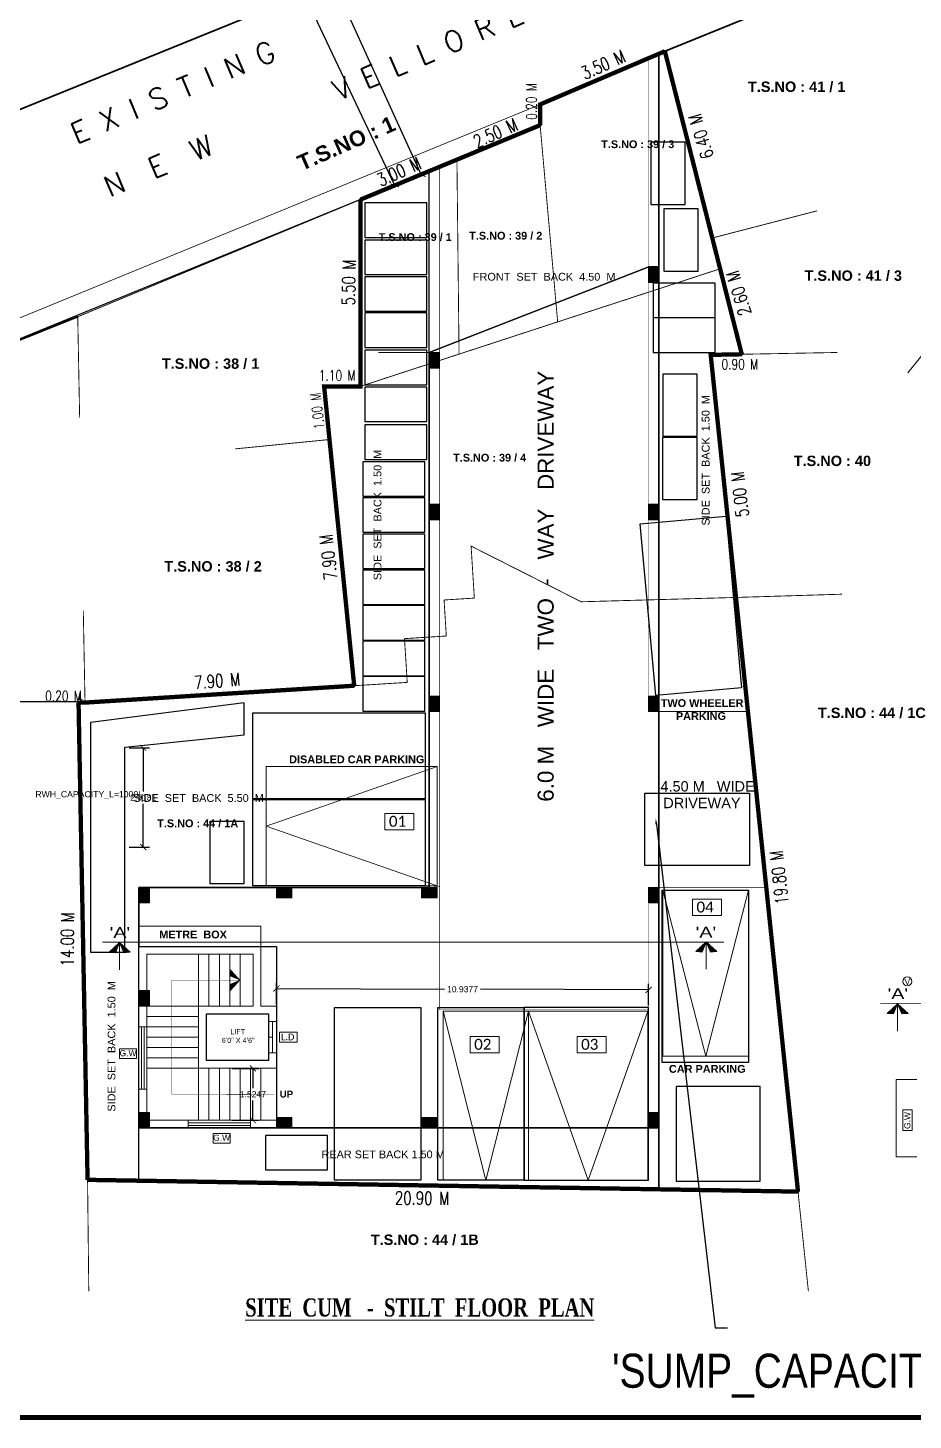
# Model space of a CAD drawing. Header units: metres. Extents: x -1560823 to -1560091, y 43631 to 43698.
# Drawn here: x -1560464.75 to -1560438.73, y 43630.54 to 43671.47 of the extents above; entities that cross this region are included whole.
import ezdxf
from ezdxf import colors
from ezdxf.entities.mleader import LeaderData, LeaderLine
from ezdxf.math import Vec2, Vec3

# ---------------------------------------------------------------- set-up
doc = ezdxf.new("R2010")
doc.units = ezdxf.units.M
doc.header["$LTSCALE"] = 750
doc.header["$MEASUREMENT"] = 0
doc.header["$PDMODE"] = 35
doc.header["$PDSIZE"] = 50
for name, pattern in [('DASH', [0.35, 0.25, -0.1]), ('DASHDOT', [1, 0.5, -0.25, 0, -0.25]), ('DASHED', [19.05, 12.7, -6.35]), ('HIDDENX2', [0.75, 0.5, -0.25])]:
    doc.linetypes.add(name, pattern=pattern)
doc.layers.get('0').update_dxf_attribs({"lineweight": 5})
doc.layers.get('Defpoints').update_dxf_attribs({"lineweight": 0})
for name, color, linetype, plot in [('BLK_1_COVERED_AREA', 140, 'Continuous', False), ('BLK_1_FLR_0_BLT_UP_AREA', 1, 'Continuous', False), ('DA_PARKING', 1, 'Continuous', False), ('PARKING_SLOT', 30, 'Continuous', False), ('TWO_WHEELER_PARKING', 2, 'Continuous', False)]:
    doc.layers.add(name, color=color, linetype=linetype, plot=plot)
for name, color, linetype in [('BLK_1_FLR_0_COVERED_PARKING', 173, 'Continuous'), ('BLK_1_FLR_0_EXIT_WIDTH_STAIR', 1, 'Continuous'), ('BLK_1_FLR_0_LIFT_1', 30, 'Continuous'), ('BLK_1_LVL_0_FRONT_SETBACK', 2, 'Continuous'), ('BLK_1_LVL_0_REAR_SETBACK', 11, 'Continuous'), ('BLK_1_LVL_0_SIDE_SETBACK1', 171, 'Continuous'), ('BLK_1_LVL_0_SIDE_SETBACK2', 102, 'Continuous'), ('DISTANCE_FROM_MONUMENT', 7, 'Continuous'), ('PLOT_BOUNDARY', 70, 'Continuous'), ('RWH', 130, 'Continuous'), ('RWH_n', 130, 'Continuous'), ('RWH_n @ 1', 130, 'Continuous'), ('SEPTIC_TANK', 146, 'Continuous'), ('SURRENDER_ROAD_WIDTH', 2, 'Continuous'), ('UG_SUMP', 194, 'Continuous')]:
    doc.layers.add(name, color=color, linetype=linetype)
for name, color, linetype, lineweight in [('BLK_1_FLR_0_STILT', 7, 'Continuous', 0), ('BLK_1_LVL_0_BLDG_FOOT_PRINT', 1, 'Continuous', 5), ('DIST_EXIT', 7, 'Continuous', 0), ('ROAD_WIDTH', 2, 'Continuous', 0)]:
    doc.layers.add(name, color=color, linetype=linetype, lineweight=lineweight)
doc.styles.add('default_mm', font='ARIALN.TTF', dxfattribs={"height": 30})
doc.styles.add('FluidWorks', font='calibri.ttf')
doc.styles.add('ROMANS', font='romans__.ttf', dxfattribs={"width": 0.75})
doc.styles.add('SS', font='sanss___.ttf')
doc.styles.get("Standard").update_dxf_attribs({"font": 'arial.ttf'})
doc.dimstyles.get("Standard").update_dxf_attribs({"dimtxt": 0.18, "dimasz": 0.18, "dimexe": 0.18, "dimexo": 0.0625, "dimgap": 0.09, "dimtad": 1, "dimtih": 1, "dimtoh": 1, "dimdec": 4, "dimzin": 0, "dimdsep": 46, "dimtxsty": 'Standard', "dimblk": 'ARCHTICK', "dimcen": 0.09, "dimadec": 0, "dimazin": 0, "dimtfac": 1, "dimtdec": 4, "dimtofl": 0, "dimtmove": 0, "dimatfit": 3, "dimldrblk": 'ARCHTICK', "dimfxl": 0, "dimtolj": 1, "dimtzin": 0, "dimarcsym": 0})

# ---------------------------------------------------------------- blocks, each defined once
blk = doc.blocks.new('_ArchTick')
at = {"color": 0, "linetype": 'ByBlock', "const_width": 0.15}
blk.add_lwpolyline([(-0.5, -0.5), (0.5, 0.5)], dxfattribs=at)
blk = doc.blocks.new('*D261')
at = {"layer": 'Defpoints', "color": 0}
for p in [(-1560461.838, 43650.302), (-1560461.838, 43647.384), (-1560461.36, 43647.384)]:
    blk.add_point(p, dxfattribs=at)
at = {"layer": 'RWH_n', "color": 0, "lineweight": -2}
for p, q in [((-1560461.775, 43650.302), (-1560461.18, 43650.302)), ((-1560461.36, 43650.302), (-1560461.36, 43649.025)), ((-1560461.36, 43647.384), (-1560461.36, 43648.661)), ((-1560461.775, 43647.384), (-1560461.18, 43647.384))]:
    blk.add_line(p, q, dxfattribs=at)
at = {"layer": 'RWH_n', "color": 0, "lineweight": -2, "xscale": 0.18, "yscale": 0.18, "zscale": 0.18}
for p, rotation in [((-1560461.36, 43650.302), 90), ((-1560461.36, 43647.384), 270)]:
    blk.add_blockref('_ArchTick', p, dxfattribs=dict(at, rotation=rotation))
at = {"layer": 'RWH_n', "color": 0, "insert": (-1560461.36, 43648.843), "char_height": 0.18, "attachment_point": 5}
blk.add_mtext('\\A1;2.9181', dxfattribs=at)
blk = doc.blocks.new('*D263')
at = {"layer": 'Defpoints', "color": 0}
for p in [(-1560463.08, 43686.081), (-1560453.964, 43666.836), (-1560453.964, 43666.836)]:
    blk.add_point(p, dxfattribs=at)
at = {"layer": 'ROAD_WIDTH', "color": 0, "lineweight": -2}
for p, q in [((-1560463.136, 43686.054), (-1560463.243, 43686.004)), ((-1560463.08, 43686.081), (-1560458.608, 43676.64)), ((-1560453.964, 43666.836), (-1560458.436, 43676.276)), ((-1560453.908, 43666.863), (-1560453.802, 43666.913))]:
    blk.add_line(p, q, dxfattribs=at)
at = {"layer": 'ROAD_WIDTH', "color": 0, "lineweight": -2, "xscale": 0.18, "yscale": 0.18, "zscale": 0.18}
for p, rotation in [((-1560463.08, 43686.081), 115.345726937359), ((-1560453.964, 43666.836), 295.3457269373592)]:
    blk.add_blockref('_ArchTick', p, dxfattribs=dict(at, rotation=rotation))
at = {"layer": 'ROAD_WIDTH', "color": 0, "insert": (-1560458.522, 43676.458), "char_height": 0.18, "attachment_point": 5}
blk.add_mtext('\\A1;21.2944', dxfattribs=at)
blk = doc.blocks.new('*D264')
at = {"layer": 'Defpoints', "color": 0}
for p in [(-1560446.505, 43643.187), (-1560457.445, 43642.714), (-1560446.508, 43642.671)]:
    blk.add_point(p, dxfattribs=at)
at = {"layer": 'DIST_EXIT', "color": 0, "lineweight": -2}
for p, q in [((-1560457.445, 43642.776), (-1560457.442, 43643.41)), ((-1560446.507, 43642.733), (-1560446.505, 43643.367)), ((-1560457.443, 43643.23), (-1560452.499, 43643.211)), ((-1560446.505, 43643.187), (-1560451.449, 43643.207))]:
    blk.add_line(p, q, dxfattribs=at)
at = {"layer": 'DIST_EXIT', "color": 0, "lineweight": -2, "xscale": 0.18, "yscale": 0.18, "zscale": 0.18}
for p, rotation in [((-1560457.443, 43643.23), 179.773573984201), ((-1560446.505, 43643.187), 359.773573984201)]:
    blk.add_blockref('_ArchTick', p, dxfattribs=dict(at, rotation=rotation))
at = {"layer": 'DIST_EXIT', "color": 0, "insert": (-1560451.974, 43643.209), "char_height": 0.18, "attachment_point": 5}
blk.add_mtext('\\A1;10.9377', dxfattribs=at)
blk = doc.blocks.new('*D265')
at = {"layer": 'Defpoints', "color": 0}
for p in [(-1560445.68, 43687.92), (-1560439.031, 43672.224), (-1560469.509, 43659.314)]:
    blk.add_point(p, dxfattribs=at)
at = {"layer": 'SURRENDER_ROAD_WIDTH', "color": 0, "lineweight": -2}
for p, q in [((-1560439.055, 43672.282), (-1560445.75, 43688.086)), ((-1560445.68, 43687.92), (-1560460.489, 43681.647)), ((-1560476.157, 43675.01), (-1560461.348, 43681.283)), ((-1560469.533, 43659.372), (-1560476.228, 43675.176))]:
    blk.add_line(p, q, dxfattribs=at)
at = {"layer": 'SURRENDER_ROAD_WIDTH', "color": 0, "lineweight": -2, "xscale": 0.18, "yscale": 0.18, "zscale": 0.18}
for p, rotation in [((-1560445.68, 43687.92), 22.95702829936575), ((-1560476.157, 43675.01), 202.9570282993657)]:
    blk.add_blockref('_ArchTick', p, dxfattribs=dict(at, rotation=rotation))
at = {"layer": 'SURRENDER_ROAD_WIDTH', "color": 0, "insert": (-1560460.919, 43681.465), "char_height": 0.18, "attachment_point": 5}
blk.add_mtext('\\A1;33.0994', dxfattribs=at)
blk = doc.blocks.new('*D266')
at = {"layer": 'BLK_1_FLR_0_EXIT_WIDTH_STAIR', "color": 0, "lineweight": -2}
for p, q in [((-1560458.745, 43640.884), (-1560457.957, 43640.884)), ((-1560458.137, 43640.884), (-1560458.137, 43640.304)), ((-1560458.137, 43639.36), (-1560458.137, 43639.94)), ((-1560458.755, 43639.36), (-1560457.957, 43639.36))]:
    blk.add_line(p, q, dxfattribs=at)
at = {"layer": 'Defpoints', "color": 0}
for p in [(-1560458.808, 43640.884), (-1560458.817, 43639.36), (-1560458.137, 43639.36)]:
    blk.add_point(p, dxfattribs=at)
at = {"layer": 'BLK_1_FLR_0_EXIT_WIDTH_STAIR', "color": 0, "lineweight": -2, "xscale": 0.18, "yscale": 0.18, "zscale": 0.18}
for p, rotation in [((-1560458.137, 43640.884), 90), ((-1560458.137, 43639.36), 270)]:
    blk.add_blockref('_ArchTick', p, dxfattribs=dict(at, rotation=rotation))
at = {"layer": 'BLK_1_FLR_0_EXIT_WIDTH_STAIR', "color": 0, "insert": (-1560458.137, 43640.122), "char_height": 0.18, "attachment_point": 5}
blk.add_mtext('\\A1;1.5247', dxfattribs=at)
blk = doc.blocks.new('*D267')
at = {"layer": 'Defpoints', "color": 0}
for p in [(-1560461.49, 43686.742), (-1560453.176, 43667.14), (-1560452.646, 43667.382)]:
    blk.add_point(p, dxfattribs=at)
at = {"layer": 'SURRENDER_ROAD_WIDTH', "color": 0, "lineweight": -2}
for p, q in [((-1560461.547, 43686.716), (-1560462.185, 43686.425)), ((-1560462.021, 43686.5), (-1560457.682, 43677.002)), ((-1560453.176, 43667.14), (-1560457.516, 43676.638)), ((-1560452.703, 43667.356), (-1560453.34, 43667.065))]:
    blk.add_line(p, q, dxfattribs=at)
at = {"layer": 'SURRENDER_ROAD_WIDTH', "color": 0, "lineweight": -2, "xscale": 0.18, "yscale": 0.18, "zscale": 0.18}
for p, rotation in [((-1560462.021, 43686.5), 114.5531294589493), ((-1560453.176, 43667.14), 294.5531294589493)]:
    blk.add_blockref('_ArchTick', p, dxfattribs=dict(at, rotation=rotation))
at = {"layer": 'SURRENDER_ROAD_WIDTH', "color": 0, "insert": (-1560457.599, 43676.82), "char_height": 0.18, "attachment_point": 5}
blk.add_mtext('\\A1;21.2846', dxfattribs=at)
blk = doc.blocks.new('*D269')
at = {"layer": 'Defpoints', "color": 0}
for p in [(-1560813.238, 43651.657), (-1560813.238, 43651.657), (-1560463.238, 43651.657)]:
    blk.add_point(p, dxfattribs=at)
at = {"layer": 'DISTANCE_FROM_MONUMENT', "color": 0, "lineweight": -2}
for p, q in [((-1560813.238, 43651.719), (-1560813.238, 43651.837)), ((-1560463.238, 43651.657), (-1560813.238, 43651.657)), ((-1560463.238, 43651.719), (-1560463.238, 43651.837))]:
    blk.add_line(p, q, dxfattribs=at)
at = {"layer": 'DISTANCE_FROM_MONUMENT', "color": 0, "lineweight": -2, "xscale": 0.18, "yscale": 0.18, "zscale": 0.18, "rotation": 180}
blk.add_blockref('_ArchTick', (-1560813.238, 43651.657), dxfattribs=at)
at = {"layer": 'DISTANCE_FROM_MONUMENT', "color": 0, "lineweight": -2, "xscale": 0.18, "yscale": 0.18, "zscale": 0.18}
blk.add_blockref('_ArchTick', (-1560463.238, 43651.657), dxfattribs=at)
at = {"layer": 'DISTANCE_FROM_MONUMENT', "color": 0, "insert": (-1560638.238, 43651.839), "char_height": 0.18, "attachment_point": 5}
blk.add_mtext('\\A1;350.0000', dxfattribs=at)
blk = doc.blocks.new('A$C05ba094d')
h = blk.add_hatch()
h.set_pattern_fill('ANSI31', color=8)
h.set_pattern_definition([(45, (-97748.95628, -71827.87539), (-0.08838834765, 0.08838834765), [])])
h.paths.add_polyline_path([(0, 12), (0, 0), (18, 0), (18, 12)])
at = {"color": 2}
blk.add_lwpolyline([(0, 12), (18, 12), (18, 0), (0, 0)], close=True, dxfattribs=at)
blk = doc.blocks.new('A$Cb38ed1e4')
at = {"color": 0}
blk.add_lwpolyline([(0, 192), (99, 192), (99, 0), (0, 0)], close=True, dxfattribs=at)
blk.add_lwpolyline([(0, 0), (49.5, 192), (99, 0)], dxfattribs=at)
blk = doc.blocks.new('A$C4BBC173B')
at = {"color": 251, "linetype": 'HIDDENX2', "ltscale": 25}
for p, q in [((2.9, 12), (2.9, 83.9)), ((6.1, 12), (6.1, 83.9))]:
    blk.add_line(p, q, dxfattribs=at)
for points in [[(0, 60), (0, 12), (9, 12), (9, 84)], [(0, 60), (0, 83.9), (9, 83.9)], [(9, 83.9), (0, 83.9)]]:
    blk.add_lwpolyline(points)
at = {"color": 251}
for points in [[(0, 12), (0, 83.9)], [(9, 84), (9, 12)]]:
    blk.add_lwpolyline(points, dxfattribs=at)

msp = doc.modelspace()

# ---------------------------------------------------------------- hatches: boundary and pattern name
at = {"linetype": 'Continuous'}
h = msp.add_hatch(color=0, dxfattribs=at)
h.dxf.hatch_style = 1
h.paths.add_polyline_path([(-1560462.05368, 43644.58132), (-1560462.36433, 43644.29896), (-1560462.17751, 43644.28266)])
h = msp.add_hatch(color=0, dxfattribs=at)
h.dxf.hatch_style = 1
h.paths.add_polyline_path([(-1560462.05368, 43644.58132), (-1560461.74304, 43644.29896), (-1560461.92986, 43644.28266)])
h = msp.add_hatch(color=0, dxfattribs=at)
h.dxf.hatch_style = 1
h.paths.add_polyline_path([(-1560444.80799, 43644.60069), (-1560445.11864, 43644.31834), (-1560444.93181, 43644.30203)])
h = msp.add_hatch(color=0, dxfattribs=at)
h.dxf.hatch_style = 1
h.paths.add_polyline_path([(-1560444.80799, 43644.60069), (-1560444.49734, 43644.31834), (-1560444.68417, 43644.30203)])
h = msp.add_hatch(color=0, dxfattribs=at)
h.dxf.hatch_style = 1
h.paths.add_polyline_path([(-1560458.5124, 43643.47617), (-1560458.79475, 43643.78682), (-1560458.81105, 43643.59999)])
h = msp.add_hatch(color=0, dxfattribs=at)
h.dxf.hatch_style = 1
h.paths.add_polyline_path([(-1560458.51267, 43643.47617), (-1560458.79502, 43643.16552), (-1560458.81132, 43643.35235)])
h = msp.add_hatch(color=0, dxfattribs=at)
h.dxf.hatch_style = 1
h.paths.add_polyline_path([(-1560439.18313, 43642.78137), (-1560439.49378, 43642.49902), (-1560439.30696, 43642.48272)])
h = msp.add_hatch(color=0, dxfattribs=at)
h.dxf.hatch_style = 1
h.paths.add_polyline_path([(-1560439.18313, 43642.78137), (-1560438.87249, 43642.49902), (-1560439.05931, 43642.48272)])

# ---------------------------------------------------------------- linework, layer by layer
at = {"color": 0}
for p, q in [((-1560457.7486, 43646.24848), (-1560457.7486, 43649.75522)), ((-1560457.7486, 43649.75522), (-1560452.71719, 43649.75522)), ((-1560452.71719, 43649.75522), (-1560452.71719, 43646.24848)), ((-1560452.71719, 43646.24848), (-1560457.7486, 43646.24848)), ((-1560457.90253, 43644.46721), (-1560461.48551, 43644.46721)), ((-1560458.13123, 43644.23851), (-1560461.25681, 43644.23851)), ((-1560458.13123, 43642.71383), (-1560459.73214, 43642.71383)), ((-1560457.44513, 43642.71383), (-1560457.90253, 43642.71383)), ((-1560450.20329, 43642.56582), (-1560446.5257, 43642.56582)), ((-1560450.0313, 43637.69005), (-1560450.0313, 43642.56901)), ((-1560446.52456, 43642.56901), (-1560446.52456, 43637.60041)), ((-1560457.67383, 43642.48513), (-1560459.50344, 43642.48513)), ((-1560457.67383, 43641.11293), (-1560459.50344, 43641.11293)), ((-1560457.44513, 43640.88423), (-1560459.73214, 43640.88423)), ((-1560457.44513, 43639.35955), (-1560461.31631, 43639.35955)), ((-1560446.52456, 43637.60041), (-1560450.03447, 43637.60041))]:
    msp.add_line(p, q, dxfattribs=at)
at = {"color": 0, "linetype": 'HIDDENX2', "ltscale": 25}
for p, q in [((-1560439.22483, 43638.28202), (-1560439.22483, 43640.5588)), ((-1560439.22483, 43640.5588), (-1560438.61496, 43640.5588)), ((-1560438.61496, 43638.28202), (-1560439.22483, 43638.28202))]:
    msp.add_line(p, q, dxfattribs=at)
at = {"color": 0, "linetype": 'DASHED'}
msp.add_line((-1560461.18058, 43639.13085), (-1560461.31207, 43639.13085), dxfattribs=at)
at = {"color": 0, "const_width": 0.15247}
msp.add_lwpolyline([(-1560474.09699, 43694.61733), (-1560381.22993, 43694.61733), (-1560381.14195, 43630.6196), (-1560474.00901, 43630.6196)], close=True, dxfattribs=at)
at = {"color": 0, "ltscale": 500, "const_width": 0.05082}
for points in [[(-1560439.62369, 43679.35145), (-1560473.48127, 43665.62283)], [(-1560437.30354, 43674.31457), (-1560446.02483, 43670.77826)], [(-1560463.28524, 43662.97452), (-1560470.86859, 43659.93108)]]:
    msp.add_lwpolyline(points, dxfattribs=at)
at = {"color": 0}
for points, const_width in [([(-1560449.69237, 43668.6056), (-1560449.69237, 43669.21547), (-1560446.02483, 43670.77826)], 0.12706), ([(-1560446.02483, 43670.77826), (-1560443.76328, 43661.87153)], 0.12706), ([(-1560446.50753, 43670.49068), (-1560446.50753, 43651.37008)], 0.01271), ([(-1560463.28524, 43662.97452), (-1560449.69237, 43668.6056)], 0.02541), ([(-1560454.97457, 43666.41736), (-1560449.69237, 43668.6056)], 0.12706), ([(-1560452.64593, 43667.38204), (-1560452.64593, 43642.60637)], 0.01271), ([(-1560454.97457, 43666.41736), (-1560454.97457, 43660.92854), (-1560456.04184, 43660.92854), (-1560455.15814, 43652.1297)], 0.12706), ([(-1560444.63032, 43665.28991), (-1560441.54992, 43666.08822)], 0.02541), ([(-1560463.22921, 43660.00996), (-1560463.28524, 43662.97452)], 0.02541), ([(-1560463.22921, 43660.00996), (-1560463.28524, 43662.97452)], 0.02541), ([(-1560443.76328, 43661.87153), (-1560444.67792, 43661.85424), (-1560442.11132, 43637.26079)], 0.12706), ([(-1560443.76328, 43661.87153), (-1560444.67792, 43661.85424), (-1560442.11132, 43637.26079)], 0.02541), ([(-1560443.76328, 43661.87153), (-1560440.95532, 43661.92459)], 0.02541), ([(-1560455.90725, 43659.36412), (-1560458.65486, 43659.09108)], 0.02541), ([(-1560443.93384, 43654.7244), (-1560440.82106, 43654.82007)], 0.02541), ([(-1560463.07094, 43651.63426), (-1560463.07094, 43651.63426), (-1560463.12197, 43654.33474)], 0.02541), ([(-1560463.07094, 43651.63426), (-1560463.12197, 43654.33474)], 0.02541), ([(-1560463.07094, 43651.63426), (-1560455.15814, 43652.1297)], 0.12706), ([(-1560463.26149, 43651.63066), (-1560463.07094, 43651.63426)], 0.12706), ([(-1560462.99647, 43637.60618), (-1560463.26149, 43651.63066)], 0.12706), ([(-1560446.50753, 43651.37008), (-1560443.58378, 43651.37008)], 0.02541), ([(-1560452.80744, 43646.23312), (-1560452.64593, 43646.23312)], 0.02541), ([(-1560446.50753, 43646.20313), (-1560443.03345, 43646.20313)], 0.02541), ([(-1560446.50753, 43646.20313), (-1560446.50753, 43642.60637)], 0.01271), ([(-1560458.5124, 43643.47617), (-1560458.79475, 43643.78682), (-1560458.81105, 43643.59999), (-1560458.5124, 43643.47617)], 0.01271), ([(-1560457.51896, 43640.11547), (-1560460.52056, 43640.12815), (-1560460.52056, 43643.47635), (-1560458.51283, 43643.47635)], 0.01271), ([(-1560458.51267, 43643.47617), (-1560458.79502, 43643.16552), (-1560458.81132, 43643.35235), (-1560458.51267, 43643.47617)], 0.01271), ([(-1560452.64593, 43642.60637), (-1560446.50753, 43642.60637)], 0.01271), ([(-1560462.99647, 43637.60618), (-1560442.11132, 43637.26079)], 0.12706), ([(-1560462.99647, 43637.60618), (-1560462.96035, 43634.32577)], 0.02541), ([(-1560442.11132, 43637.26079), (-1560441.80502, 43634.32577)], 0.02541)]:
    msp.add_lwpolyline(points, dxfattribs=dict(at, const_width=const_width))
for points in [[(-1560454.97457, 43666.41736), (-1560449.69237, 43668.6056)], [(-1560454.4445, 43661.91957), (-1560452.95086, 43661.91957)], [(-1560452.71719, 43649.75522), (-1560457.7486, 43648.00185), (-1560452.71719, 43646.24848)], [(-1560461.48551, 43639.13085), (-1560461.48551, 43644.92461)], [(-1560461.25681, 43639.58825), (-1560461.25681, 43644.23851)], [(-1560458.13123, 43642.71383), (-1560458.13123, 43644.23851)], [(-1560457.90253, 43642.71383), (-1560457.90253, 43644.46721)], [(-1560459.73214, 43642.71383), (-1560461.25681, 43642.71383)], [(-1560459.73214, 43640.88423), (-1560459.73214, 43642.71383)], [(-1560457.44513, 43642.48513), (-1560457.44513, 43642.71383)], [(-1560450.0313, 43642.56901), (-1560451.28916, 43637.60041), (-1560452.54701, 43642.56901)], [(-1560450.0313, 43642.56901), (-1560448.27793, 43637.60041), (-1560446.52456, 43642.56901)], [(-1560459.73214, 43642.4089), (-1560461.25681, 43642.4089)], [(-1560459.50344, 43641.11293), (-1560459.50344, 43642.48513)], [(-1560457.67383, 43642.25643), (-1560457.67383, 43642.48513)], [(-1560457.67383, 43642.25643), (-1560457.44513, 43642.25643)], [(-1560457.67383, 43641.34163), (-1560457.67383, 43642.25643)], [(-1560457.55948, 43641.34163), (-1560457.55948, 43642.25643)], [(-1560457.44513, 43642.25643), (-1560457.44513, 43642.48513)], [(-1560459.73214, 43642.10396), (-1560461.25681, 43642.10396)], [(-1560459.73214, 43641.79903), (-1560461.25681, 43641.79903)], [(-1560457.55948, 43641.79903), (-1560457.67383, 43641.79903)], [(-1560459.73214, 43641.4941), (-1560461.25681, 43641.4941)], [(-1560457.67383, 43641.11293), (-1560457.67383, 43641.34163)], [(-1560457.67383, 43641.34163), (-1560457.44513, 43641.34163)], [(-1560457.44513, 43640.88423), (-1560457.44513, 43641.34163)], [(-1560459.73214, 43641.18916), (-1560461.25681, 43641.18916)], [(-1560459.73214, 43640.88423), (-1560461.25681, 43640.88423)], [(-1560459.73214, 43640.88423), (-1560459.73214, 43639.35955)], [(-1560459.4272, 43640.88423), (-1560459.4272, 43639.35955)], [(-1560459.12227, 43640.88423), (-1560459.12227, 43639.35955)], [(-1560458.81733, 43640.88423), (-1560458.81733, 43639.35955)], [(-1560458.5124, 43640.88423), (-1560458.5124, 43639.35955)], [(-1560458.20747, 43640.88423), (-1560458.20747, 43639.35955)], [(-1560457.90253, 43640.88423), (-1560457.90253, 43639.35955)], [(-1560457.44513, 43639.13085), (-1560461.18058, 43639.13085)]]:
    msp.add_lwpolyline(points, dxfattribs=at)
at = {"color": 0, "linetype": 'DASHDOT', "ltscale": 45, "const_width": 0.02541}
for points in [[(-1560449.69237, 43668.6056), (-1560449.17683, 43662.82334)], [(-1560452.13804, 43667.59244), (-1560452.07537, 43661.87627)], [(-1560444.40117, 43664.38375), (-1560454.97592, 43660.92854)], [(-1560455.15814, 43652.1297), (-1560453.59908, 43652.22732), (-1560453.67963, 43653.51373), (-1560452.45023, 43653.5907), (-1560452.51654, 43654.64975), (-1560451.62591, 43654.70551), (-1560451.7216, 43656.23385), (-1560448.48518, 43654.59708), (-1560443.93384, 43654.7244)]]:
    msp.add_lwpolyline(points, dxfattribs=at)
at = {"color": 0, "linetype": 'DASHED', "ltscale": 1.5, "const_width": 0.01271}
for points in [[(-1560452.95086, 43661.91957), (-1560446.49505, 43664.44014)], [(-1560446.20259, 43663.98274), (-1560446.20259, 43639.13085)], [(-1560452.95086, 43646.20313), (-1560452.95086, 43661.91957)], [(-1560461.48551, 43646.20313), (-1560452.95086, 43646.20313)], [(-1560461.48551, 43644.46721), (-1560461.48551, 43646.20313)], [(-1560456.98773, 43639.13085), (-1560446.20259, 43639.13085)]]:
    msp.add_lwpolyline(points, dxfattribs=at)
msp.add_lwpolyline([(-1560437.22086, 43657.59023), (-1560437.22086, 43657.59023), (-1560437.22086, 43663.38659), (-1560438.88536, 43661.3226)])
at = {"color": 0}
for points in [[(-1560453.40495, 43648.37462), (-1560454.25303, 43648.37462), (-1560454.25303, 43647.89406), (-1560453.40495, 43647.89406)], [(-1560444.36438, 43645.85431), (-1560445.21246, 43645.85431), (-1560445.21246, 43645.37375), (-1560444.36438, 43645.37375)], [(-1560461.48551, 43644.46721), (-1560457.90253, 43644.46721), (-1560457.90253, 43645.06482), (-1560461.48551, 43645.06482)], [(-1560461.48551, 43644.46721), (-1560457.90253, 43644.46721), (-1560457.90253, 43642.71383), (-1560457.44513, 43642.71383), (-1560457.44513, 43639.13085), (-1560461.48551, 43639.13085)], [(-1560450.0313, 43637.60041), (-1560452.54701, 43637.60041), (-1560452.54701, 43642.56901), (-1560450.0313, 43642.56901)], [(-1560456.83423, 43641.94335), (-1560457.35118, 43641.94335), (-1560457.35118, 43641.65042), (-1560456.83423, 43641.65042)], [(-1560450.89994, 43641.81947), (-1560451.74802, 43641.81947), (-1560451.74802, 43641.33891), (-1560450.89994, 43641.33891)], [(-1560447.75551, 43641.81947), (-1560448.60359, 43641.81947), (-1560448.60359, 43641.33891), (-1560447.75551, 43641.33891)], [(-1560462.05512, 43641.45406), (-1560461.55824, 43641.45406), (-1560461.55824, 43641.17379), (-1560462.05512, 43641.17379)], [(-1560439.03284, 43639.05307), (-1560439.03348, 43639.6678), (-1560438.75321, 43639.66809), (-1560438.75257, 43639.05336)], [(-1560459.30451, 43638.96949), (-1560458.80763, 43638.96949), (-1560458.80763, 43638.68923), (-1560459.30451, 43638.68923)]]:
    msp.add_lwpolyline(points, close=True, dxfattribs=at)
at = {"color": 0, "linetype": 'DASHED', "const_width": 0.02541}
for points in [[(-1560444.28287, 43644.59469), (-1560462.56202, 43644.59469)], [(-1560421.31874, 43642.79474), (-1560439.69148, 43642.79474)]]:
    msp.add_lwpolyline(points, dxfattribs=at)
at = {"color": 0, "linetype": 'Continuous'}
for points in [[(-1560462.05368, 43644.58132), (-1560462.36433, 43644.29896), (-1560462.17751, 43644.28266), (-1560462.05368, 43644.58132)], [(-1560462.05368, 43644.58132), (-1560462.05368, 43643.77548)], [(-1560462.05368, 43644.58132), (-1560461.74304, 43644.29896), (-1560461.92986, 43644.28266), (-1560462.05368, 43644.58132)], [(-1560444.80799, 43644.60069), (-1560445.11864, 43644.31834), (-1560444.93181, 43644.30203), (-1560444.80799, 43644.60069)], [(-1560444.80799, 43644.60069), (-1560444.80799, 43643.79485)], [(-1560444.80799, 43644.60069), (-1560444.49734, 43644.31834), (-1560444.68417, 43644.30203), (-1560444.80799, 43644.60069)], [(-1560439.18313, 43642.78137), (-1560439.49378, 43642.49902), (-1560439.30696, 43642.48272), (-1560439.18313, 43642.78137)], [(-1560439.18313, 43642.78137), (-1560439.18313, 43641.97553)], [(-1560439.18313, 43642.78137), (-1560438.87249, 43642.49902), (-1560439.05931, 43642.48272), (-1560439.18313, 43642.78137)]]:
    msp.add_lwpolyline(points, dxfattribs=at)
at = {"color": 0, "linetype": 'DASH', "ltscale": 25}
for points in [[(-1560459.73214, 43644.23851), (-1560459.73214, 43642.71383)], [(-1560459.4272, 43644.23851), (-1560459.4272, 43642.71383)], [(-1560459.12227, 43644.23851), (-1560459.12227, 43642.71383)], [(-1560458.81733, 43644.23851), (-1560458.81733, 43642.71383)], [(-1560458.5124, 43644.23851), (-1560458.5124, 43642.71383)]]:
    msp.add_lwpolyline(points, dxfattribs=at)
at = {"color": 0}
msp.add_circle((-1560438.89932, 43643.43809), 0.13158, dxfattribs=at)
at = {"layer": 'BLK_1_COVERED_AREA'}
msp.add_lwpolyline([(-1560461.48551, 43646.20313), (-1560452.95086, 43646.20313), (-1560452.95086, 43661.91957), (-1560446.49505, 43664.44014), (-1560446.20259, 43664.44014), (-1560446.20259, 43639.13085), (-1560461.48551, 43639.13085), (-1560461.48551, 43646.20313)], close=True, dxfattribs=at)
at = {"layer": 'BLK_1_FLR_0_BLT_UP_AREA', "color": 18}
msp.add_lwpolyline([(-1560461.48551, 43644.46721), (-1560457.44513, 43644.46721), (-1560457.44513, 43642.71383), (-1560457.44513, 43642.71383), (-1560457.44513, 43639.13085), (-1560461.48551, 43639.13085)], close=True, dxfattribs=at)
at = {"layer": 'BLK_1_FLR_0_COVERED_PARKING'}
msp.add_lwpolyline([(-1560461.48551, 43646.20313), (-1560461.48551, 43644.59469), (-1560461.48551, 43644.46721), (-1560457.44513, 43644.46721), (-1560457.44513, 43642.71383), (-1560457.44513, 43642.71383), (-1560457.44513, 43639.13085), (-1560446.20259, 43639.13085), (-1560446.20259, 43664.44014), (-1560446.49505, 43664.44014), (-1560452.95086, 43661.91957), (-1560452.95086, 43646.20313)], close=True, dxfattribs=at)
at = {"layer": 'BLK_1_FLR_0_LIFT_1'}
msp.add_lwpolyline([(-1560459.50344, 43641.11293), (-1560459.50344, 43642.48513), (-1560457.67383, 43642.48513), (-1560457.67383, 43641.11293)], close=True, dxfattribs=at)
at = {"layer": 'BLK_1_FLR_0_STILT'}
msp.add_lwpolyline([(-1560461.48551, 43639.13085), (-1560461.48551, 43646.20313), (-1560452.95086, 43646.20313), (-1560452.95309, 43661.9187), (-1560446.49505, 43664.44014), (-1560446.20259, 43664.44014), (-1560446.20259, 43639.13085)], close=True, dxfattribs=at)
at = {"layer": 'BLK_1_LVL_0_BLDG_FOOT_PRINT'}
msp.add_lwpolyline([(-1560461.48551, 43639.13085), (-1560461.48551, 43646.20313), (-1560452.95086, 43646.20313), (-1560452.95086, 43661.91957), (-1560446.49505, 43664.44014), (-1560446.20259, 43664.44014), (-1560446.20259, 43639.13085)], close=True, dxfattribs=at)
at = {"layer": 'BLK_1_LVL_0_FRONT_SETBACK'}
msp.add_lwpolyline([(-1560452.95385, 43667.25482), (-1560449.69237, 43668.6056), (-1560449.69237, 43669.21547), (-1560446.20259, 43670.70251), (-1560446.20259, 43664.44014), (-1560446.49505, 43664.44014), (-1560452.95086, 43661.91957), (-1560452.95086, 43661.93696)], close=True, dxfattribs=at)
at = {"layer": 'BLK_1_LVL_0_REAR_SETBACK'}
msp.add_lwpolyline([(-1560461.48551, 43637.58119), (-1560461.48551, 43639.13085), (-1560446.20259, 43639.13085), (-1560446.20259, 43637.32845)], close=True, dxfattribs=at)
at = {"layer": 'BLK_1_LVL_0_SIDE_SETBACK1'}
msp.add_lwpolyline([(-1560462.99647, 43637.60618), (-1560461.48551, 43637.58119), (-1560461.48551, 43639.13085), (-1560461.48551, 43646.20313), (-1560452.95086, 43646.20313), (-1560452.95385, 43667.25482), (-1560454.97457, 43666.41736), (-1560454.97592, 43660.92854), (-1560456.04184, 43660.92854), (-1560455.15814, 43652.1297), (-1560463.26149, 43651.63066)], close=True, dxfattribs=at)
at = {"layer": 'BLK_1_LVL_0_SIDE_SETBACK2'}
msp.add_lwpolyline([(-1560446.20259, 43670.70251), (-1560446.02483, 43670.77826), (-1560443.76328, 43661.87153), (-1560444.67792, 43661.85424), (-1560442.11132, 43637.26079), (-1560446.20259, 43637.32845), (-1560446.20259, 43639.13085), (-1560446.20259, 43664.44014)], close=True, dxfattribs=at)
at = {"layer": 'DA_PARKING'}
msp.add_lwpolyline([(-1560450.15807, 43637.60041), (-1560446.50753, 43637.60041), (-1560446.50753, 43642.67061), (-1560450.15807, 43642.67061)], close=True, dxfattribs=at)
at = {"layer": 'PARKING_SLOT'}
for points in [[(-1560446.29394, 43651.83861), (-1560446.7514, 43656.88813), (-1560444.22664, 43657.11686), (-1560443.76918, 43652.06734)], [(-1560458.14215, 43651.33676), (-1560453.07195, 43651.33676), (-1560453.07195, 43648.80166), (-1560458.14215, 43648.80166)], [(-1560458.14215, 43648.78085), (-1560453.07195, 43648.78085), (-1560453.07195, 43646.24575), (-1560458.14215, 43646.24575)], [(-1560446.10223, 43641.05114), (-1560446.10223, 43646.12134), (-1560443.56713, 43646.12134), (-1560443.56713, 43641.05114)], [(-1560455.73777, 43637.60041), (-1560455.73777, 43642.67061), (-1560453.20267, 43642.67061), (-1560453.20267, 43637.60041)], [(-1560452.70184, 43637.60041), (-1560452.70184, 43642.67061), (-1560450.16674, 43642.67061), (-1560450.16674, 43637.60041)]]:
    msp.add_lwpolyline(points, close=True, dxfattribs=at)
at = {"layer": 'PLOT_BOUNDARY', "lineweight": 70}
msp.add_lwpolyline([(-1560462.99647, 43637.60618), (-1560463.26149, 43651.63066), (-1560455.15814, 43652.1297), (-1560456.04184, 43660.92854), (-1560454.97592, 43660.92854), (-1560454.97592, 43666.41736), (-1560449.69237, 43668.6056), (-1560449.69237, 43669.21547), (-1560446.02483, 43670.77826), (-1560443.76328, 43661.87153), (-1560444.67792, 43661.85424), (-1560442.11132, 43637.26079)], close=True, dxfattribs=at)
at = {"layer": 'ROAD_WIDTH'}
msp.add_lwpolyline([(-1560478.37915, 43679.71496), (-1560447.8157, 43692.43182), (-1560438.93842, 43673.65166), (-1560446.02483, 43670.77826), (-1560449.69237, 43669.21547), (-1560449.69237, 43669.21547), (-1560469.58625, 43661.06375)], close=True, dxfattribs=at)
at = {"layer": 'RWH'}
msp.add_lwpolyline([(-1560462.90604, 43651.05353), (-1560462.90604, 43644.30221), (-1560461.89695, 43644.30221), (-1560461.89695, 43650.32761), (-1560458.39022, 43650.69055), (-1560458.39022, 43651.6316), (-1560462.90604, 43651.05353)], dxfattribs=at)
at = {"layer": 'SEPTIC_TANK', "linetype": 'ByBlock'}
msp.add_lwpolyline([(-1560445.69575, 43637.57051), (-1560443.22518, 43637.57051), (-1560443.22518, 43640.3499), (-1560445.69575, 43640.3499)], close=True, dxfattribs=at)
at = {"layer": 'SURRENDER_ROAD_WIDTH'}
msp.add_lwpolyline([(-1560469.33058, 43660.54833), (-1560478.37915, 43679.71496), (-1560447.8157, 43692.43182), (-1560438.93842, 43673.65166), (-1560446.02483, 43670.77826), (-1560449.69237, 43669.21547), (-1560449.69237, 43668.6056), (-1560454.97457, 43666.41736)], close=True, dxfattribs=at)
msp.add_lwpolyline([(-1560454.97592, 43666.4168), (-1560449.69237, 43668.6056), (-1560449.69237, 43669.21547), (-1560446.02483, 43670.77826)], dxfattribs=at)
at = {"layer": 'TWO_WHEELER_PARKING'}
for points in [[(-1560445.4277, 43666.27663), (-1560445.4277, 43668.1019), (-1560446.44174, 43668.1019), (-1560446.44174, 43666.27663)], [(-1560454.84662, 43665.30498), (-1560453.02135, 43665.30498), (-1560453.02135, 43666.31902), (-1560454.84662, 43666.31902)], [(-1560445.04346, 43664.31924), (-1560445.04346, 43666.14451), (-1560446.0575, 43666.14451), (-1560446.0575, 43664.31924)], [(-1560454.84662, 43664.21556), (-1560453.02135, 43664.21556), (-1560453.02135, 43665.2296), (-1560454.84662, 43665.2296)], [(-1560454.84662, 43663.1361), (-1560453.02135, 43663.1361), (-1560453.02135, 43664.15014), (-1560454.84662, 43664.15014)], [(-1560446.37021, 43662.95081), (-1560444.54494, 43662.95081), (-1560444.54494, 43663.96485), (-1560446.37021, 43663.96485)], [(-1560454.84662, 43662.07221), (-1560453.02135, 43662.07221), (-1560453.02135, 43663.08625), (-1560454.84662, 43663.08625)], [(-1560446.37021, 43661.92519), (-1560444.54494, 43661.92519), (-1560444.54494, 43662.93923), (-1560446.37021, 43662.93923)], [(-1560454.84662, 43660.9754), (-1560453.02135, 43660.9754), (-1560453.02135, 43661.98944), (-1560454.84662, 43661.98944)], [(-1560445.07508, 43659.46479), (-1560445.07508, 43661.29006), (-1560446.08912, 43661.29006), (-1560446.08912, 43659.46479)], [(-1560454.84662, 43659.89458), (-1560453.02135, 43659.89458), (-1560453.02135, 43660.90862), (-1560454.84662, 43660.90862)], [(-1560454.84662, 43658.78249), (-1560453.02135, 43658.78249), (-1560453.02135, 43659.79653), (-1560454.84662, 43659.79653)], [(-1560445.07934, 43657.60044), (-1560445.07934, 43659.42572), (-1560446.09338, 43659.42572), (-1560446.09338, 43657.60044)], [(-1560454.90243, 43657.7009), (-1560453.07716, 43657.7009), (-1560453.07716, 43658.71494), (-1560454.90243, 43658.71494)], [(-1560454.90243, 43656.63917), (-1560453.07716, 43656.63917), (-1560453.07716, 43657.65321), (-1560454.90243, 43657.65321)], [(-1560454.90243, 43655.57275), (-1560453.07716, 43655.57275), (-1560453.07716, 43656.58679), (-1560454.90243, 43656.58679)], [(-1560454.90243, 43654.51631), (-1560453.07716, 43654.51631), (-1560453.07716, 43655.53035), (-1560454.90243, 43655.53035)], [(-1560454.90243, 43653.46895), (-1560453.07716, 43653.46895), (-1560453.07716, 43654.48299), (-1560454.90243, 43654.48299)], [(-1560454.90243, 43652.42221), (-1560453.07716, 43652.42221), (-1560453.07716, 43653.43625), (-1560454.90243, 43653.43625)], [(-1560454.90243, 43651.38208), (-1560453.07716, 43651.38208), (-1560453.07716, 43652.39612), (-1560454.90243, 43652.39612)], [(-1560458.3929, 43646.31245), (-1560458.3929, 43648.13773), (-1560459.40694, 43648.13773), (-1560459.40694, 43646.31245)], [(-1560457.76712, 43637.89727), (-1560455.94185, 43637.89727), (-1560455.94185, 43638.91131), (-1560457.76712, 43638.91131)]]:
    msp.add_lwpolyline(points, close=True, dxfattribs=at)
at = {"layer": 'UG_SUMP', "color": 194}
msp.add_lwpolyline([(-1560446.61088, 43648.96835), (-1560443.53972, 43648.96835), (-1560443.53972, 43646.8481), (-1560446.61088, 43646.8481)], close=True, dxfattribs=at)

# ---------------------------------------------------------------- block references
at = {"color": 0, "xscale": 0.025411208625, "yscale": 0.025411208625, "zscale": 0.025411208625}
for name, p, rotation in [('A$C05ba094d', (-1560446.50753, 43664.44014), 270), ('A$C05ba094d', (-1560452.95086, 43661.91957), 270), ('A$C05ba094d', (-1560452.95069, 43657.46257), 270), ('A$C05ba094d', (-1560446.50735, 43657.46257), 270), ('A$C05ba094d', (-1560452.95086, 43651.82748), 270), ('A$C05ba094d', (-1560446.50753, 43651.82748), 270), ('A$C05ba094d', (-1560461.48551, 43646.20313), 270), ('A$C05ba094d', (-1560456.98773, 43646.20313), 180), ('A$C05ba094d', (-1560452.72216, 43646.20313), 180), ('A$C05ba094d', (-1560446.50753, 43646.20313), 270), ('A$Cb38ed1e4', (-1560443.56713, 43646.12134), 180), ('A$C05ba094d', (-1560461.48551, 43643.17124), 270), ('A$C4BBC173B', (-1560461.25681, 43642.4079), 179.9999467005522), ('A$C05ba094d', (-1560461.48551, 43639.58825), 270), ('A$C4BBC173B', (-1560457.90252, 43639.13085), 89.99994670055219), ('A$C05ba094d', (-1560456.98773, 43639.43579), 180), ('A$C05ba094d', (-1560452.72216, 43639.43579), 180), ('A$C05ba094d', (-1560446.50753, 43639.58825), 270), ('A$C05ba094d', (-1560446.50753, 43639.58825), 270)]:
    msp.add_blockref(name, p, dxfattribs=dict(at, rotation=rotation))

# ---------------------------------------------------------------- texts
at = {"color": 0}
for s, height, rotation, style, p in [('E X I S T I N G       2 1 . 0 0  M      W I D E        ', 0.609869, 22.877198, 'ROMANS', (-1560463.3326, 43668.04288)), ('N  E  W        V E L L O R E          R O A D', 0.609869, 22.877198, 'ROMANS', (-1560462.35438, 43666.47523)), ('V', 0.17788, 3.29517, 'SS', (-1560438.97419, 43643.33189)), ('G.W', 0.177878, 90.059345, 'SS', (-1560438.80653, 43639.10185))]:
    msp.add_text(s, height=height, rotation=rotation, dxfattribs=dict(at, style=style)).set_placement(p)
at = {"color": 0, "linetype": 'Continuous', "style": 'SS'}
for s, height, p in [('FRONT  SET  BACK  4.50  M', 0.2287009, (-1560451.66815, 43664.036)), ('4.50 M   WIDE     ', 0.3049345, (-1560446.15489, 43649.01972)), ('SIDE  SET  BACK  5.50  M', 0.2287009, (-1560461.65014, 43648.71537)), ('    DRIVEWAY', 0.3049345, (-1560446.54519, 43648.53026)), ('6\'0" X 4\'6"', 0.1524673, (-1560459.05037, 43641.62845)), ('LIFT', 0.152467, (-1560458.79985, 43641.88589)), ('REAR SET BACK 1.50 M', 0.2287009, (-1560456.1192, 43638.24024))]:
    msp.add_text(s, height=height, dxfattribs=at).set_placement(p)
for s, height, p in [('6.0 M   WIDE   TWO  -   WAY   DRIVEWAY', 0.4703599, (-1560449.29433, 43648.72074)), ('SIDE  SET  BACK  1.50  M', 0.2287009, (-1560444.71105, 43656.83892)), ('SIDE  SET  BACK  1.50  M', 0.2287009, (-1560454.35793, 43655.23227)), ('SIDE  SET  BACK  1.50  M', 0.2287009, (-1560462.17835, 43639.61109))]:
    msp.add_text(s, height=height, rotation=90, dxfattribs=at).set_placement(p)
at = {"color": 0, "style": 'SS', "width": 1.3}
for p in [(-1560462.34913, 43644.71738), (-1560445.12096, 43644.72678), (-1560439.47859, 43642.91744)]:
    msp.add_text("'A'", height=0.31764, dxfattribs=at).set_placement(p)
at = {"color": 0, "style": 'SS'}
for p in [(-1560462.05484, 43641.24107), (-1560459.30423, 43638.7565)]:
    msp.add_text('G.W', height=0.177878, dxfattribs=at).set_placement(p)
at = {"color": 0, "ltscale": 30, "width": 6.0531455, "attachment_point": 1, "style": 'ROMANS'}
for s, insert, char_height, rotation in [('\\pt1.1435;     3.50 M  ', (-1560449.42837, 43669.87711), 0.3811681, 24.342271), ('\\pt0.9148;     0.20 M  ', (-1560450.08472, 43667.9766), 0.3049345, 90.66477), ('\\pt1.1435;     2.50 M  ', (-1560452.59317, 43667.86974), 0.3811681, 24.342271), ('\\pt1.1435;     6.40 M  ', (-1560444.6594, 43666.64097), 0.3811681, 107.019955), ('\\pt1.1435;     3.00 M  ', (-1560455.42805, 43666.73375), 0.3811681, 24.342271), ('\\pt1.1435;     5.50 M  ', (-1560455.547, 43662.33435), 0.3811681, 88.685851), ('\\pt1.1435;     2.60 M  ', (-1560443.55025, 43662.02924), 0.3811681, 107.019955), ('\\pt0.9148;     1.10 M  ', (-1560456.98082, 43661.3991), 0.3049345, 0.099309), ('\\pt0.9148;     0.90 M  ', (-1560445.14115, 43661.72819), 0.3049345, 0.099309), ('\\pt0.9148;     1.00 M  ', (-1560456.24679, 43658.87243), 0.3049345, 96.388273), ('\\pt1.1435;     5.00 M  ', (-1560443.82573, 43656.09417), 0.3811681, 96.388273), ('\\pt1.1435;     7.90 M  ', (-1560455.92235, 43654.24363), 0.3811681, 96.388273), ('\\pt1.1435;     7.90 M  ', (-1560460.85225, 43652.33431), 0.3811681, 4.465862), ('\\pt0.9148;     0.20 M  ', (-1560465.03091, 43651.97711), 0.3049345, 0.099309), ('\\pt1.1435;     19.80 M  ', (-1560442.65912, 43644.71061), 0.3811681, 96.388273), ('\\pt1.1435;     14.00 M  ', (-1560463.78911, 43642.90406), 0.3811681, 89.69923), ('\\pt1.1435;     20.90 M  ', (-1560454.93804, 43637.28022), 0.3811681, 359.321974)]:
    msp.add_mtext(s, dxfattribs=dict(at, insert=insert, char_height=char_height, rotation=rotation))
at = {"color": 0, "linetype": 'Continuous', "attachment_point": 1, "style": 'SS'}
for s, width, gutter_width, insert, char_height in [('{\\fArial|b1|i0|c0|p34;T.S.NO : 41 / 1}', 3.0245317, 0.17196, (-1560443.58255, 43669.88827), 0.3049345), ('{\\fArial|b1|i0|c0|p34;T.S.NO : 39 / 3}', 3.0245317, 0.17196, (-1560447.89713, 43668.16023), 0.2287009), ('{\\fArial|b1|i0|c0|p34;T.S.NO : 39 / 1}', 3.0245317, 0.17196, (-1560454.4371, 43665.43032), 0.2287009), ('{\\fArial|b1|i0|c0|p34;T.S.NO : 39 / 2}', 3.0245317, 0.17196, (-1560451.77656, 43665.47084), 0.2287009), ('{\\fArial|b1|i0|c0|p34;T.S.NO : 41 / 3}', 3.0245317, 0.17196, (-1560441.91904, 43664.33575), 0.3049345), ('{\\fArial|b1|i0|c0|p34;T.S.NO : 38 / 1}', 3.0245317, 0.17196, (-1560460.81255, 43661.74934), 0.3049345), ('{\\fArial|b1|i0|c0|p34;T.S.NO : 39 / 4}', 3.0245317, 0.17196, (-1560452.24994, 43658.94712), 0.2287009), ('{\\fArial|b1|i0|c0|p34;T.S.NO : 40}', 3.0245317, 0.17196, (-1560442.23688, 43658.8917), 0.3049345), ('{\\fArial|b1|i0|c0|p34;T.S.NO : 38 / 2}', 3.0245317, 0.17196, (-1560460.7391, 43655.79139), 0.3049345), ('{\\fArial|b1|i0|c0|p34;TWO WHEELER \\P     PARKING}', 5.0437016, 0.17196, (-1560446.14525, 43651.73449), 0.2287009), ('{\\fArial|b1|i0|c0|p34;T.S.NO : 44 / 1C}', 5.0437016, 0.17196, (-1560441.52555, 43651.48613), 0.3049345), ('{\\fArial|b1|i0|c0|p34;DISABLED CAR PARKING}', 5.0437016, 0.17196, (-1560457.06993, 43650.07946), 0.2287009), ('{\\fArial|b1|i0|c0|p34;T.S.NO : 44 / 1A}', 3.0245317, 0.17196, (-1560460.94793, 43648.19921), 0.2287009), ('{\\fArial|b1|i0|c0|p34; METRE  BOX}', 5.0437016, 0.17196, (-1560460.97682, 43644.93171), 0.2287009), ('{\\fArial|b1|i0|c0|p34; CAR PARKING}', 5.0437016, 0.17196, (-1560445.99389, 43640.98208), 0.2287009), ('{\\fArial|b1|i0|c0|p34;UP}', 0.4221615, 0.31764, (-1560457.3474, 43640.22809), 0.2032897), ('{\\fArial|b1|i0|c0|p34;T.S.NO : 44 / 1B}', 5.0437016, 0.17196, (-1560454.66919, 43635.99998), 0.3049345)]:
    msp.add_mtext_dynamic_manual_height_columns(s, width=width, gutter_width=gutter_width, heights=[0], dxfattribs=dict(at, insert=insert, char_height=char_height))
at = {"color": 0, "linetype": 'Continuous', "insert": (-1560456.8816, 43667.67656), "char_height": 0.4574018, "attachment_point": 1, "rotation": 23.493607, "style": 'SS'}
msp.add_mtext_dynamic_manual_height_columns('{\\fArial|b1|i0|c0|p34;T.S.NO : 1}', width=5.0437016, gutter_width=0.17196, heights=[0], dxfattribs=at)
at = {"color": 0, "attachment_point": 3, "style": 'FluidWorks'}
for s, width, gutter_width, insert, char_height in [('01', 0.8625189, 0.04169, (-1560453.62991, 43648.3059), 0.321), ('04', 0.8625189, 0.04169, (-1560444.58889, 43645.78559), 0.321), ('L.D', 0.5257499, 0.02541, (-1560456.91715, 43641.90395), 0.195666), ('02', 0.8625189, 0.04169, (-1560451.12445, 43641.75076), 0.321), ('03', 0.8625189, 0.04169, (-1560447.98002, 43641.75076), 0.321)]:
    msp.add_mtext_dynamic_manual_height_columns(s, width=width, gutter_width=gutter_width, heights=[0], dxfattribs=dict(at, insert=insert, char_height=char_height))
at = {"color": 0, "insert": (-1560458.51254, 43634.12193), "char_height": 0.5336354, "width": 14.125772, "attachment_point": 1, "style": 'ROMANS'}
msp.add_mtext('{\\fTimes New Roman|b1|i0|c0|p18;\\L SITE  CUM   -  STILT  FLOOR  PLAN\\P\\l              }', dxfattribs=at)
at = {"layer": 'RWH_n @ 1', "insert": (-1560464.53239, 43649.0327), "char_height": 0.1825272, "attachment_point": 1}
msp.add_mtext_dynamic_manual_height_columns('RWH_CAPACITY_L=1000L', width=4.1618967, gutter_width=0.91264, heights=[0], dxfattribs=at)
at = {"layer": 'UG_SUMP', "color": 194, "insert": (-1560447.57673, 43632.49671), "char_height": 1, "attachment_point": 1, "style": 'default_mm'}
msp.add_mtext_dynamic_manual_height_columns("'SUMP_CAPACITY_L=0LTRS'", width=378.9892735, gutter_width=150, heights=[8.26319], dxfattribs=at)

# ---------------------------------------------------------------- dimensions: what is measured, and where the dimension line sits
at = {"layer": 'BLK_1_FLR_0_EXIT_WIDTH_STAIR'}
dim = msp.add_linear_dim(base=(-1560458.13729, 43639.35955), p1=(-1560458.80763, 43640.88423), p2=(-1560458.81733, 43639.35955), angle=270, dimstyle='Standard', override={"dimscale": 1}, dxfattribs=at)
dim.commit()
dim.dimension.update_dxf_attribs({"geometry": '*D266', "text_midpoint": (-1560458.13729, 43640.12189)})
at = {"layer": 'DIST_EXIT'}
dim = msp.add_aligned_dim(p1=(-1560457.44513, 43642.71383), p2=(-1560446.50753, 43642.67061), distance=0.51648, dimstyle='Standard', override={"dimscale": 1}, dxfattribs=at)
dim.commit()
dim.dimension.update_dxf_attribs({"geometry": '*D264', "text_midpoint": (-1560451.97429, 43643.20869)})
at = {"layer": 'DISTANCE_FROM_MONUMENT'}
dim = msp.add_linear_dim(base=(-1560813.23778, 43651.6566), p1=(-1560463.23778, 43651.6566), p2=(-1560813.23778, 43651.6566), dimstyle='Standard', override={"dimscale": 1}, dxfattribs=at)
dim.commit()
dim.dimension.update_dxf_attribs({"geometry": '*D269', "text_midpoint": (-1560638.23778, 43651.83856)})
at = {"layer": 'ROAD_WIDTH'}
dim = msp.add_aligned_dim(p1=(-1560463.07989, 43686.08069), p2=(-1560453.96421, 43666.83609), distance=0, dimstyle='Standard', override={"dimscale": 1}, dxfattribs=at)
dim.commit()
dim.dimension.update_dxf_attribs({"geometry": '*D263', "text_midpoint": (-1560458.52205, 43676.45839)})
at = {"layer": 'RWH_n'}
dim = msp.add_aligned_dim(p1=(-1560461.83786, 43650.30188), p2=(-1560461.83786, 43647.3838), distance=0.47765, dimstyle='Standard', override={"dimscale": 1}, dxfattribs=at)
dim.commit()
dim.dimension.update_dxf_attribs({"geometry": '*D261', "text_midpoint": (-1560461.36021, 43648.84284)})
at = {"layer": 'SURRENDER_ROAD_WIDTH'}
for p1, p2, distance, picture, middle in [((-1560469.50885, 43659.31396), (-1560439.03104, 43672.22406), 17.04594, '*D265', (-1560460.91856, 43681.46487)), ((-1560461.49047, 43686.74201), (-1560452.64593, 43667.38204), -0.58315, '*D267', (-1560457.59862, 43676.8197))]:
    dim = msp.add_aligned_dim(p1=p1, p2=p2, distance=distance, dimstyle='Standard', override={"dimscale": 1}, dxfattribs=at)
    dim.commit()
    dim.dimension.update_dxf_attribs({"geometry": picture, "text_midpoint": middle})

# ---------------------------------------------------------------- leaders
at = {"layer": 'UG_SUMP', "color": 194}
ml = msp.add_multileader_mtext('Standard', dxfattribs=at)
ml.set_content('', color=194)
ml.set_leader_properties()
ml.build(insert=Vec2(0, 0))
ml.multileader.update_dxf_attribs({"text_right_attachment_type": 6, "dogleg_length": 0.36, "arrow_head_size": 0.18})
ctx = ml.context
ctx.base_point, ctx.char_height, ctx.arrow_head_size, ctx.landing_gap_size, ctx.plane_origin = Vec3(-1560444.18798, 43633.25526), 0.18, 0.18, 0.09, Vec3(-1560446.29596, 43648.2364)
ctx.right_attachment = 6
notes = []
notes.append((ctx, [(1, (1, 1, 0), (-1560444.54798, 43633.25526), (1, 0), 0.36, [(0, [(-1560446.29596, 43648.2364)], 0, [])])]))
ctx.mtext.insert, ctx.mtext.flow_direction = Vec3(-1560444.09798, 43633.34526), 5
for ctx, leaders in notes:
    for number, flags, end, landing, length, lines in leaders:
        leader = LeaderData()
        leader.index, (leader.has_last_leader_line, leader.has_dogleg_vector, leader.attachment_direction) = number, flags
        leader.last_leader_point, leader.dogleg_vector, leader.dogleg_length = Vec3(end), Vec3(landing), length
        for number, points, colour, breaks in lines:
            line = LeaderLine()
            line.index, line.vertices, line.color, line.breaks = number, Vec3.list(points), colors.encode_raw_color(colour), breaks
            leader.lines.append(line)
        ctx.leaders.append(leader)

doc.saveas('drawing.dxf')
